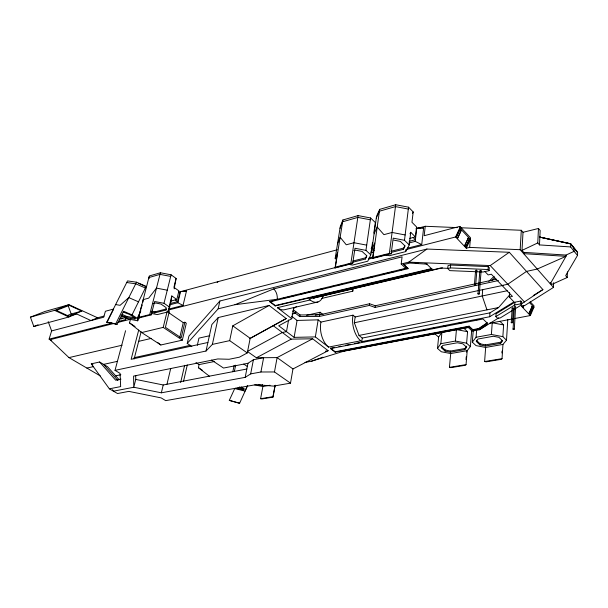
<?xml version="1.0" encoding="UTF-8"?>
<svg xmlns="http://www.w3.org/2000/svg" width="608" height="608" viewBox="0 0 608 608"><rect width="100%" height="100%" fill="white"/><g stroke="black" fill="none" stroke-linecap="round" stroke-linejoin="round"><path stroke-width="0.91" d="M577.44 252.472L570.509 243.747L539.608 237.09L570.502 243.922L576.293 251.058M550.331 282.568L551.927 284.377L567.241 277.491L565.668 275.652L577.516 255.398L577.6 252.221L570.722 243.74L539.608 237.09M573.99 248.224L574.089 251.34L577.516 255.398M567.241 277.491L567.416 271.867M461.024 227.764L521.299 230.28L523.017 232.286L521.991 250.405L523.724 252.373L566.025 255.064L574.089 251.34L570.631 246.932L570.722 243.74M530.206 301.75L533.976 305.794L533.908 307.321L530.336 315.544L521.451 306.204L524.674 305.566L553.462 287.432L553.645 282.712M570.631 246.932L539.478 244.918L540.162 230.508L538.468 228.486L523.017 232.286M539.478 244.918L537.776 242.919L538.468 228.486M151.255 312.208L154.797 312.877L165.992 310.027L166.113 307.595L160.983 304.068L155.732 302.997L153.148 303.681M521.58 304.859L520.615 303.84L520.775 301.021L514.908 302.199L496.06 313.827L495.87 316.586L497.709 318.417L500.247 317.931L521.58 304.859L521.74 302.039L520.775 301.021M523.724 252.373L523.648 253.658L565.987 256.34L566.025 255.064L565.106 256.682M553.462 287.432L520.167 249.713L521.299 230.28M513.076 329.088L514.414 306.599L515.06 306.348L515.63 306.683L514.307 329.186L513.076 329.088L514.307 329.186M495.87 316.586L514.74 305.011L514.908 302.199M511.275 322.666L512.141 308.165L512.787 307.914L513.35 308.248L512.483 322.681L511.275 322.666L512.483 322.681M151.156 313.416L157.335 314.587L168.522 311.76L169.123 306.827L164 303.286L154.637 301.507L151.248 314.845L138.442 318.098L149.302 275.964L160.406 272.764L171.099 274.801L176.107 278.426L174.146 288.868M502.953 344.424L485.648 347.442L484.614 361.532L486.172 361.828L501.471 359.305L502.041 358.659L502.953 344.424L506.502 340.222L507.786 319.679M291.604 316.206L297.076 320.439L318.159 319.846L320.971 322.073L353.012 315.164A18.232 9.758 78.2 0 0 360.688 340.807L361.76 341.666L489.691 316.745L513.95 301.902L509.322 297.054L509.603 292.494M506.502 340.222L502.862 336.65L503.614 324.938L499.966 321.298M501.881 352.944L502.003 351.12M500.582 343.345L502.626 340.906L498.97 337.349L493.255 336.262L477.956 339.036L476.269 341.43L479.986 344.911L485.366 346.013L500.582 343.345L500.658 342.205L502.185 340.374M141.77 306.584L141.884 304.882L138.442 318.098M142.948 302.13L143.123 299.645L148.686 298.148L156.476 288.131L167.261 290.183M485.648 347.442L476.026 345.61L472.302 342.144L476.079 337.265L491.401 334.468L492.229 322.772L503.614 324.938M489.691 316.745L489.972 312.854L498.575 307.542L509.747 294.842M489.106 270.651L489.326 267.748L488.262 266.623L450.642 265.042L448.012 265.658L447.739 268.531L449.836 270.628L483.086 272.012L489.106 270.651L488.049 269.526L450.361 267.915L447.739 268.531M485.366 346.013L485.45 344.888L500.658 342.205M487.259 323.144L487.289 322.711L478.686 328.548L472.796 329.658L469.133 326.177L335.213 351.774L330.585 348.202L330.524 348.604L335.152 352.169L469.095 326.61L472.766 330.083L478.648 328.981L487.259 323.144L483.01 318.995L330.524 348.604M479.986 344.911L480.069 343.786L476.36 340.305M488.049 269.526L488.262 266.623M149.104 278.532L149.234 276.815M478.648 328.981L478.686 328.548M503.059 285.372L482.699 289.666L482.212 295.921L486.97 309.867M478.017 293.846L479.864 270.666L480.518 270.378L481.126 270.75L479.302 293.938L478.017 293.846L479.302 293.938M476.079 337.265L476.642 330.129M467.202 350.664L450.703 353.544L449.441 367.346L450.961 367.635L465.538 365.233L466.047 364.602L467.202 350.664L470.349 346.621L471.656 330.562M475.654 285.35L476.862 270.454L476.254 270.081L475.6 270.37L474.377 285.266L475.654 285.35L474.377 285.266M472.766 330.083L472.796 329.658M472.302 342.144L473.229 330.638M466.009 359.624L466.237 356.812M466.632 352.138L466.784 350.269M469.095 326.61L469.133 326.177M464.938 348.506L450.444 351.067L445.185 349.988L441.385 346.621L441.279 347.723L445.079 351.09L450.338 352.169L464.846 349.623L464.938 348.506L466.746 346.157M470.349 346.621L466.61 343.17L467.567 331.702L463.82 328.183M406.053 249.584L455.612 236.976L466.298 248.208L469.657 247.388L470.486 237.743L459.899 226.389L424.171 235.706L425.235 226.275L457.254 227.612M450.703 353.544L441.309 351.758L437.494 348.407L440.83 343.71L455.422 341.042L456.448 329.582L467.567 331.702M455.612 236.976L459.747 228.008L459.899 226.389M450.338 352.169L450.444 351.067M445.079 351.09L445.185 349.988M450.361 267.915L450.642 265.042M440.83 343.71L441.932 332.348L438.611 337.128L437.494 348.407M431.802 268.972L431.847 268.508L275.28 305.535L269.982 301.454L269.906 301.872L275.196 305.953L431.802 268.972L426.862 264.146L409.777 263.059L403.628 264.556L403.682 264.1L407.976 268.683L269.906 301.872M426.862 264.146L426.915 263.682L425.114 263.568M407.155 248.284L421.739 244.568L423.647 227.711L416.716 228.54L415.211 241.376L408.933 243.002M409.769 238.412L415.386 236.945L416.564 226.936L411.95 222.27L413.197 211.949L408.561 207.191L395.717 204.736L379.673 209.365L376.557 216.288L371.982 248.786L374.049 250.716M385.882 255.01L389.515 255.702L405.688 251.613L409.23 244.94L410.742 232.309L415.386 236.945M405.688 251.613L405.901 249.82M234.977 304.699L277.233 299.28L405.756 268.31L401.196 263.994L402.078 256.842L273.684 288.922L234.977 304.699L218.166 308.818L187.234 343.414L191.832 346.484M391.643 252.328L403.34 249.348L404.806 245.609M409.23 244.94L404.487 240.297L408.561 207.191M168.522 311.76L171.167 300.983L171.79 295.974L176.822 299.508L178.919 290.89L173.918 287.326L176.107 278.426M371.982 248.786L374.665 243.056L372.514 258.461L391.187 253.718L393.209 238.146L404.487 240.297M372.514 258.461L372.955 257.549L389.356 253.369L395.717 204.736M292.646 311.038L299.729 316.57L319.466 316.418L369.383 305.429L375.06 307.42L375.288 305.748L496.303 279.232M235.684 388.178L242.98 389.956L243.094 389.128L239.636 386.848M369.383 305.429L369.618 303.749L375.288 305.748M372.955 257.549L379.673 209.365M361.76 341.666L362.262 338.063L359.016 335.434L354.335 322.757L355.171 316.958L353.012 315.164M348.042 264.229L352.465 265.073L367.772 261.204L370.781 254.828L372.522 242.47M373.905 232.644L375.334 222.536L370.606 217.976L358.104 215.589L342.912 219.967L340.29 226.586L335.183 258.4L336.581 259.631M370.781 254.828L365.948 250.367L370.606 217.976M352.762 262.238L365.385 259.023L366.67 255.421M321.723 298.429L352.792 291.171L353.043 289.476M335.183 258.4L337.432 252.92L335.031 267.984L352.686 263.5L354.973 248.269L365.948 250.367M335.152 352.169L335.213 351.774M335.031 267.984L335.396 267.11L350.907 263.158L358.104 215.589M335.396 267.11L342.912 219.967M360.688 340.807L328.556 347.092L315.354 336.908L318.159 319.846M319.466 316.418L319.732 314.8L369.618 303.749M306.569 315.278L320.12 312.254L319.8 314.184L315.278 315.187M299.729 316.57L300.01 314.959L293.649 309.981M118.841 379.392L107.593 366.761L99.606 361.996L91.291 363.85L109.364 388.824L117.534 393.536L128.828 391.385L161.097 397.883L165.71 400.634L256.059 384.651L273.463 386.103L290.502 383.146L292.965 368.95L328.153 350.694L312.618 338.785L291.209 339.142L256.409 357.785L247.38 351.462L282.348 332.508L286.482 331.626L288.58 319.983M315.354 336.908L294.112 337.364L297.076 320.439M295.784 311.646L295.496 313.264L292.098 314.032M294.112 337.364L278.722 325.789L291.764 318.721L293.717 307.77M270.013 385.259L262.884 386.506L260.604 398.711L261.926 398.962L272.931 397.153L275.059 385.404M272.931 397.153L275.204 385.206M290.502 383.146L274.482 371.952L277.111 357.595L312.618 338.785M262.344 384.4L262.162 385.373L258.195 384.621M112.366 389.675L113.46 391.187L133.775 387.25L161.348 392.814L245.191 377.355L250.656 373.912L260.916 371.997L263.629 357.717L253.414 359.731L247.965 363.28L223.531 368.053L211.584 360.096M275.196 305.953L275.28 305.535M250.656 373.912L253.414 359.731M135.721 375.66L135.759 379.43L133.775 387.25L133.593 376.094L217.786 358.948L229.094 359.267L239.408 357.185L247.281 352.936L250.184 338.306L286.208 318.546L269.124 305.452L218.226 317.551L211.865 324.528L206.013 351.036L115.018 370.356L125.567 330.714M245.191 377.355L247.965 363.28M234.384 371.382L235.646 365.165M232.834 371.731L234.133 365.362M206.013 351.036L212.374 344.394L229.68 340.64L232.78 325.835L269.124 305.452M218.166 308.818L219.876 301.006L426.922 249.052L509.291 252.274L542.891 289.606L521.299 303.992M212.374 344.394L218.226 317.551M209.631 376.42L198.398 367.665L199.082 364.602L214.685 361.448M197.304 345.367L198.938 338.124L209.813 335.684M180.652 382.569L184.634 365.302M183.548 381.262L187.294 364.929M187.234 343.414L188.936 336.072L219.876 301.006M130.667 318.486L129.504 322.894L141.664 332.561L160.839 344.987L182.339 340.138L186.306 323.22L184.878 322.24L181.199 337.866L165.414 327.317L169.29 311.539L168.044 310.688M167.002 384.127L170.719 368.448M179.793 337.318L183.266 322.628L184.878 322.24M161.348 392.814L163.225 384.97L246.84 369.018M168.56 309.13L183.038 305.436L186.504 290.928L180.538 291.665L177.863 302.723L169.594 304.859M170.369 303.514L177.711 301.606L179.793 293.01L178.592 292.152M169.123 306.827L171.79 295.974M165.992 310.027L166.25 308.97L155.063 311.828L151.529 311.159M141.664 332.561L163.21 327.378L167.2 311.167M164 303.286L171.099 274.801M154.797 312.877L155.063 311.828M138.48 317.422L149.728 314.556L160.406 272.764M134.11 359.016L141.162 331.656M138.708 330.068L131.138 359.29L207.906 342.479M118.317 321.457L125.605 319.595L125.985 318.174M121.562 318.881L122.254 316.304M51.68 340.67L49.104 339.142L51.612 330.912L48.199 321.594M229.3 400.376L239.598 403.264L229.3 400.376L234.718 388.55L245.108 391.088L247.486 385.464M476.862 270.454L476.368 270.742M481.126 270.75L480.632 271.031M340.001 228.38L342.623 221.776L357.831 217.413L370.348 219.8M337.531 243.747L340.153 237.264L346.271 244.796L354 242.714L366.7 245.138M513.35 308.248L512.141 308.165M529.006 313.31L532.205 306.371L533.216 307.45L530.191 314.404L529.006 313.31L530.191 314.404M529.18 313.34L532.205 306.371M530.016 314.374L533.041 307.42L532.038 306.341M523.967 305.573L523.108 307.101L523.792 305.543M376.299 218.12L379.415 211.212L395.474 206.606L408.333 209.061M242.98 389.956L243.42 388.991L237.941 387.668M239.598 403.264L247.707 385.419M466.04 246.863L464.824 245.586L468.266 238.07L464.649 245.564L466.04 246.863L469.475 239.362L468.266 238.07M465.865 246.84L469.3 239.347L468.092 238.055M466.298 248.208L470.349 239.347L459.747 228.008M374.087 233.814L377.211 227.035L383.922 234.658L392.092 232.461L405.141 234.954M456.312 236.786L459.982 229.224L461.221 230.546L457.733 238.116L456.312 236.786L457.733 238.116M456.486 236.808L459.982 229.224M457.55 238.093L461.039 230.531L459.808 229.208M365.385 259.023L366.867 255.831L362.026 251.393L355.672 250.177L353.864 250.656M121.015 315.727L128.767 319.109L137.72 320.804L137.165 318.303L140.866 310.817M137.72 320.804L139.749 316.684M132.012 314.906L146.186 286.376L136.519 282.188L127.528 280.911L106.818 322.111L117.025 324.459L123.629 311.25L132.012 314.906L137.165 318.303M121.486 315.377L126.236 317.452L126.753 316.418L135.69 318.083M106.818 322.111L115.68 323.866L136.519 282.188M106.94 322.453L113.491 309.419M412.414 213.484L413.197 211.949M409.959 233.814L410.742 232.309M403.34 249.348L405.088 246.004L400.338 241.384L393.809 240.137M550.286 283.83L565.987 256.34L537.236 269.048L526.513 271.404L507.794 284.248L502.048 285.479M441.279 347.723L442.753 345.42L457.33 342.775L462.908 343.839L466.655 347.274L464.846 349.623M488.817 281.405L494.137 276.313M491.986 280.356L494.646 277.818M401.196 263.994L408.812 262.132L426.922 249.052M408.812 262.132L490.23 265.582L509.291 252.274M304.98 362.436L311.38 361.236L343.801 351.196L468.342 327.492L472.173 331.109L479.454 329.749L487.152 324.535M293.482 308.522L296.499 306.652M533.269 295.541L542.891 289.606M479.454 329.749L498.765 317.862M249.614 338.747L286.208 318.546M521.991 250.405L537.776 242.919M103.938 316.107L97.576 317.779L90.972 320.576L76.494 313.888L71.022 315.377M81.799 311.091L71.189 313.994L68.187 305.718L69.358 305.391L81.799 311.091L69.008 316.304L56.491 310.475M97.576 317.779L68.978 304.676L44.817 311.516L30.4 317.156L33.843 326.504L68.886 316.988L76.494 313.888M66.918 315.734L71.189 313.994M33.843 326.504L38.068 324.809M56.172 310.468L69.358 305.391M30.4 317.156L54.614 310.338L68.978 304.676M316.677 296.917L313.242 298.216L442.449 267.832M311.38 361.236L322.962 357.177M148.884 277.56L159.995 274.375L170.696 276.412M113.643 309.046L105.397 311.25L103.725 317.224L51.612 330.912M178.706 292.152L337.356 249.759M416.085 228.722L425.235 226.275M183.806 291.642L186.504 290.928M421.838 228.198L423.647 227.711M371.131 248.52L372.742 248.094M171.167 300.983L176.822 299.508M371.085 251.241L373.806 250.534M409.131 241.368L415.401 239.734L413.174 237.523M370.857 252.837L373.586 252.138M119.388 319.208L125.332 317.68M352.936 261.045L365.552 257.815M390.906 251.332L403.492 248.117M49.104 339.142L111.948 323.084M368.972 258.02L372.613 257.093M114.175 323.38L50.061 339.705L68.962 357.61L100.259 375.896M117.838 322.445L130.659 319.177M168.34 310.034L336.3 267.322M338.132 266.851L343.642 265.453M345.473 264.982L348.232 264.282M368.418 259.152L379.438 256.348M381.269 255.884L384.94 254.95M269.982 301.454L275.508 300.124M282.864 298.353L285.631 297.684M287.47 297.244L295.754 295.252M300.352 294.143L305.877 292.813M307.716 292.372L311.395 291.483M313.242 291.042L316 290.381M317.84 289.932L323.365 288.602M330.722 286.832L333.488 286.17M338.086 285.061L341.772 284.172M350.976 281.96L353.734 281.299M361.099 279.52L363.858 278.859M368.456 277.75L373.981 276.42M381.345 274.649L384.104 273.988M385.943 273.547L389.629 272.658M391.468 272.217L394.227 271.548M398.825 270.438L404.35 269.116M406.19 268.668L408.029 268.227M291.764 318.721L277.408 307.656L310.171 299.98A19.327 10.959 76.3 0 0 323.357 295.602M68.962 357.61L122.124 345.207M138.624 341.354L151.453 338.36M317.946 301.986L285.319 309.54A18.848 11.195 76.2 0 1 277.408 307.656M86.86 368.068L93.609 366.586M117.458 361.342L103.618 364.382L117.922 380.524M134.072 357.686L190.38 345.306M375.06 307.42L498.454 280.531M355.171 316.958L482.699 289.666M354.335 322.757L507.285 290.73M115.3 375.904L120.848 374.748M509.322 297.054L512.445 296.408L491.34 274.216L488.163 274.922L485.047 271.662M120.946 379.164L115.71 380.228L99.606 361.996M359.016 335.434L498.575 307.542M514.74 305.011L520.615 303.84M362.262 338.063L489.972 312.854M109.364 388.824L120.658 386.597L120.05 373.358L115.018 370.356M330.585 348.202L334.301 347.48M338.952 346.575L340.814 346.218M345.458 345.314L350.109 344.409M354.753 343.505L359.404 342.6M364.048 341.696L365.91 341.331M373.35 339.887L375.204 339.53M382.645 338.078L384.499 337.721M389.15 336.817L391.012 336.452M398.445 335.008L403.096 334.104M417.042 331.39L418.897 331.033M423.548 330.129L425.402 329.764M432.843 328.32L434.705 327.955M442.138 326.511L446.789 325.607M457.946 323.441L462.589 322.536M476.535 319.823L478.397 319.458M325.379 351.226L328.153 350.694M341.856 351.432L467.818 327.446M489.28 323.357L530.336 315.544M449.441 367.346L466.047 364.602M484.614 361.532L502.041 358.659M260.604 398.711L273.129 396.644M300.01 314.959L319.732 314.8M256.409 357.785L277.111 357.595L292.965 368.95M260.916 371.997L274.482 371.952M448.066 268.348L440.473 268.052L308.963 299.007L310.171 299.98M469.657 247.388L520.167 249.713M415.226 262.937L417.916 263.112M126.722 282.515L135.706 283.807L145.373 287.994M115.642 304.555L120.072 305.322L128.805 297.616L138.502 301.834M123.105 312.048L129.603 314.465L134.756 317.855L135.174 319.132L126.236 317.452M389.356 253.369L391.187 253.718M350.907 263.158L352.686 263.5M491.401 334.468L502.862 336.65M455.422 341.042L466.61 343.17M149.728 314.556L151.248 314.845M254.699 384.948L262.884 386.506M135.759 379.43L163.225 384.97M480.069 343.786L485.45 344.888M138.533 283.366L145.031 286.208M122.003 314.344L126.753 316.418M115.68 323.866L117.025 324.459M54.614 310.338L68.886 316.988M415.211 241.376L421.739 244.568M177.863 302.723L183.038 305.436M91.291 363.85L92.895 364.792M129.504 322.894L135.044 326.496M198.398 367.665L202.358 370.242M195.951 362.558L199.082 364.602M241.399 386.984L245.548 389.72M163.21 327.378L182.339 340.138M168.446 312.482L183.266 322.628M243.816 364.086L247.6 366.677M229.68 340.64L247.281 352.936M175.294 299.911L177.711 301.606M232.78 325.835L250.184 338.306M273.311 325.751L291.209 339.142M157.936 342.692L160.839 344.987M320.12 312.254L323.053 314.61M434.788 333.708L438.611 337.128M403.628 264.556L407.976 268.683M523.283 307.131L522.074 306.014L523.108 307.101M490.23 265.582L524.514 302.009M529.5 302.602L533.908 307.321M352.465 288.671L352.792 291.171M125.446 316.829L125.605 319.595M343.801 351.196A7.668 4.226 79.2 0 1 343.991 350.436M328.556 347.092A17.807 9.994 78.2 0 1 320.971 322.073M273.684 288.922A8.345 5.016 76.3 0 1 277.233 299.28M405.794 267.307A9.196 4.545 76.5 0 1 405.756 268.31M217.117 282.515A3.078 1.968 75 0 1 217.983 281.899M416.472 228.175A6.05 5.92 -54.7 0 1 420.31 228.205"/></g></svg>
